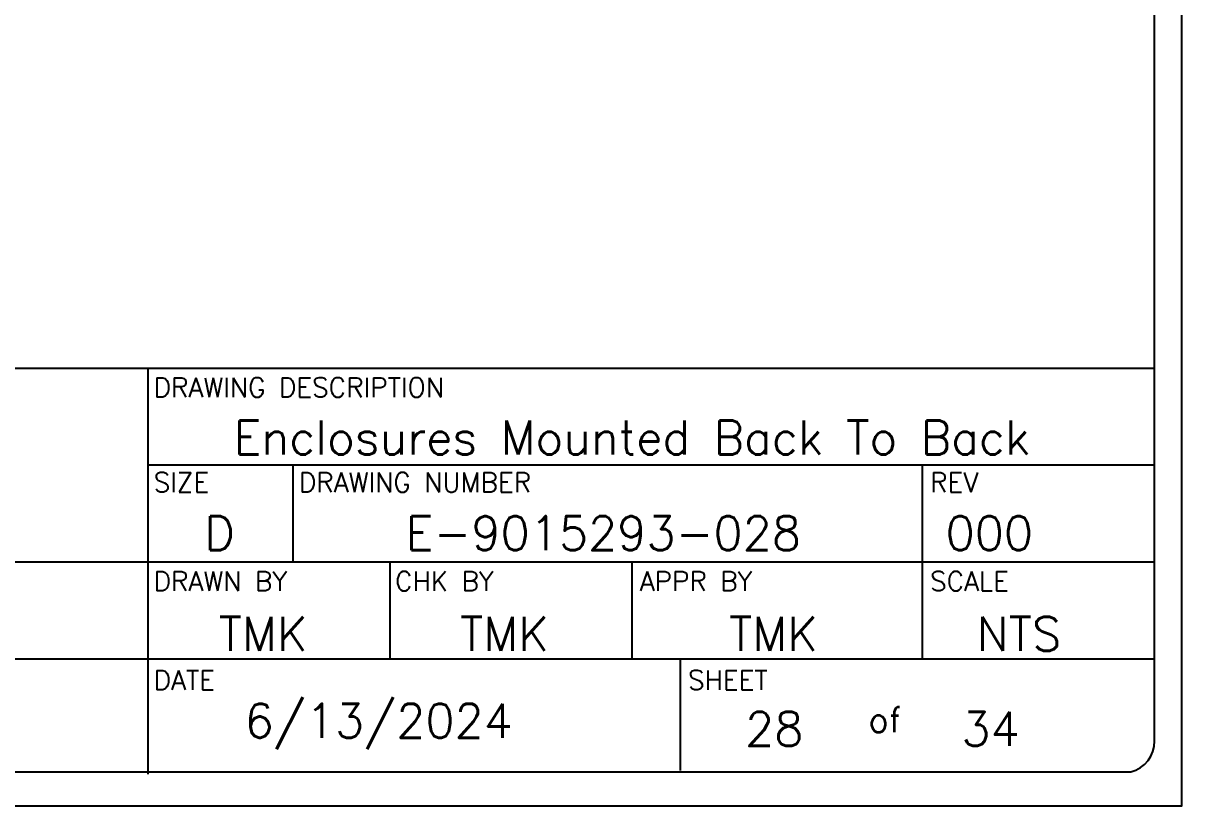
# Model space of a CAD drawing. Header units: inches. Extents: x 0 to 137, y 0 to 88.
# Drawn here: x 120.02 to 137.06, y -0.18 to 11.32 of the extents above; entities that cross this region are included whole.
import ezdxf
from ezdxf.enums import TextEntityAlignment as Align

# ---------------------------------------------------------------- set-up
doc = ezdxf.new("R2010")
doc.units = ezdxf.units.IN
doc.header["$MEASUREMENT"] = 0
doc.layers.add('TB_LABELS', color=1, linetype='Continuous')
doc.styles.add('Fields', font='simplex.shx', dxfattribs={"height": 0.185})
doc.styles.add('WD', font='romans.shx', dxfattribs={"height": 0.185})

# ---------------------------------------------------------------- blocks, each defined once
blk = doc.blocks.new('RG_Master_Ver_4_2_2')
at = {"color": 3}
for p, q in [((34.15, 0.1939), (34.15, 21.7336)), ((10.12, 1.5631), (34.15, 1.5631)), ((30.4509, 1.5631), (30.4509, 0.0716)), ((30.4509, 1.2074), (34.15, 1.2074)), ((30.9845, 1.2074), (30.9845, 0.8517)), ((33.2966, 1.2074), (33.2966, 0.8517)), ((27.6052, 0.8517), (34.15, 0.8517)), ((31.3402, 0.8517), (31.3402, 0.496)), ((32.2295, 0.8517), (32.2295, 0.496)), ((33.2966, 0.8517), (33.2966, 0.496)), ((27.6052, 0.496), (34.15, 0.496)), ((32.4073, 0.496), (32.4073, 0.0854)), ((19.6886, 0.0809), (34.0625, 0.0809))]:
    blk.add_line(p, q, dxfattribs=at)
blk.add_lwpolyline([(0, -0.044), (34.25, -0.044), (34.25, 21.956), (0, 21.956)], close=True, dxfattribs=at)
blk.add_arc((34.0354, 0.1923), 0.1147, 283.6956, 0.7965, dxfattribs=at)
at = {"insert": (30.8066, 0.3309), "char_height": 0.125, "attachment_point": 1, "style": 'Fields'}
blk.add_mtext('6/13/2024', dxfattribs=at)
at = {"style": 'Fields'}
for tag, p in [('DESCRIPTION_3', (13.1158, 1.307)), ('DRN_3', (15.4724, 1.307)), ('CHK_3', (16.5293, 1.307)), ('APP_3', (17.5522, 1.307)), ('DATE_3', (18.8294, 1.307)), ('DRAWING_DESC', (32.2295, 1.2455)), ('CUSTOMER', (28.9966, 1.2135)), ('DESCRIPTION_2', (13.1158, 0.9513)), ('DRN_2', (15.4724, 0.9513)), ('CHK_2', (16.5293, 0.9513)), ('APP_2', (17.5522, 0.9513)), ('DATE_2', (18.8294, 0.9513)), ('DRAWING_#', (32.125, 0.8944)), ('SIZE', (30.7145, 0.8944)), ('REV', (33.5429, 0.8944)), ('PROJECT_#', (28.9813, 0.5809)), ('DESCRIPTION_1', (13.1158, 0.5956)), ('DRN_1', (15.4724, 0.5956)), ('CHK_1', (16.5293, 0.5956)), ('APP_1', (17.5522, 0.5956)), ('DATE_1', (18.8294, 0.5956)), ('DRN_BY', (30.875, 0.5245)), ('CHK_BY', (31.7615, 0.5245)), ('APP_BY', (32.75, 0.5245)), ('SCALE', (33.6518, 0.5245)), ('PROJECT_NAME', (29.021, 0.1759)), ('SHEETNUM', (32.7527, 0.1759)), ('TTL_SHTS', (33.5471, 0.1759))]:
    blk.add_attdef(tag, text='', height=0.125, dxfattribs=at).set_placement(p, align=Align.CENTER)
at = {"style": 'Fields', "flags": 9}
blk.add_attdef('WD_TB', (9.9529, 0.1939), '', height=0.0638, dxfattribs=at)
at = {"layer": 'TB_LABELS', "style": 'WD'}
for s, height, p in [('DRAWING DESCRIPTION', 0.071142, (30.4723, 1.5276)), ('SIZE', 0.07114, (30.4723, 1.179)), ('DRAWING NUMBER', 0.071142, (31.0058, 1.179)), ('REV', 0.07114, (33.325, 1.179)), ('DRAWN BY', 0.07114, (30.4723, 0.8162)), ('CHK BY', 0.07114, (31.3594, 0.8162)), ('APPR BY', 0.07114, (32.2579, 0.8162)), ('SCALE', 0.07114, (33.325, 0.8162)), ('DATE', 0.07114, (30.4723, 0.4533)), ('SHEET', 0.07114, (32.4358, 0.4533)), ('of', 0.09248, (33.0984, 0.3182))]:
    blk.add_text(s, height=height, dxfattribs=at).set_placement(p, align=Align.TOP_LEFT)

msp = doc.modelspace()

# ---------------------------------------------------------------- block references
ref = msp.add_blockref('RG_Master_Ver_4_2_2', (0, 0), dxfattribs=dict(xscale=4.00170457579782, yscale=4.00170457579782, zscale=4.00170457579782))
ref.add_attrib('DRAWING_DESC', 'Enclosures Mounted Back To Back', dxfattribs={"height": 0.5002131, "style": 'Fields'}).set_placement((128.97274, 4.98423), align=Align.CENTER)
ref.add_attrib('SIZE', 'D', dxfattribs={"height": 0.50021, "style": 'Fields'}).set_placement((122.91045, 3.57918), align=Align.CENTER)
ref.add_attrib('APP_BY', 'TMK', dxfattribs={"height": 0.500213, "style": 'Fields'}).set_placement((131.05582, 2.0988), align=Align.CENTER)
ref.add_attrib('DRAWING_#', 'E-9015293-028', dxfattribs={"height": 0.5002131, "style": 'Fields'}).set_placement((128.55476, 3.57918), align=Align.CENTER)
ref.add_attrib('REV', '000', dxfattribs={"height": 0.500213, "style": 'Fields'}).set_placement((134.22867, 3.57918), align=Align.CENTER)
ref.add_attrib('SCALE', 'NTS', dxfattribs={"height": 0.500213, "style": 'Fields'}).set_placement((134.6645, 2.0988), align=Align.CENTER)
ref.add_attrib('DRN_BY', 'TMK', dxfattribs={"height": 0.500213, "style": 'Fields'}).set_placement((123.55263, 2.0988), align=Align.CENTER)
ref.add_attrib('CHK_BY', 'TMK', dxfattribs={"height": 0.500213, "style": 'Fields'}).set_placement((127.10025, 2.0988), align=Align.CENTER)
ref.add_attrib('SHEETNUM', '28', dxfattribs={"height": 0.500213, "style": 'Fields'}).set_placement((131.06668, 0.70383), align=Align.CENTER)
ref.add_attrib('TTL_SHTS', '34', dxfattribs={"height": 0.500213, "style": 'Fields'}).set_placement((134.24541, 0.70383), align=Align.CENTER)

doc.saveas('drawing.dxf')
